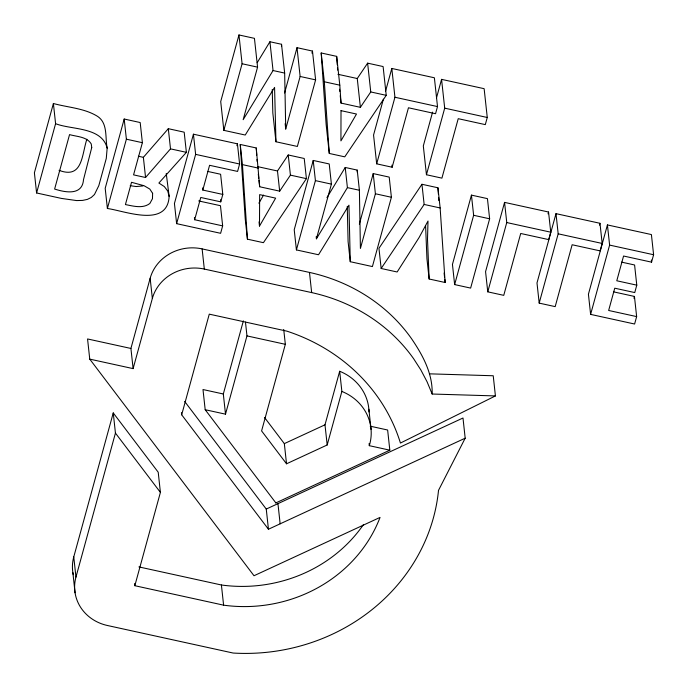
<?xml version="1.0" encoding="UTF-8"?>
<svg xmlns="http://www.w3.org/2000/svg" width="688" height="688" viewBox="0 0 688 688"><rect width="100%" height="100%" fill="white"/><g stroke="black" fill="none" stroke-linecap="round" stroke-linejoin="round"><path stroke-width="1.03" d="M259.496 226.077L259.643 194.627L275.639 198.135L259.496 226.077L259.032 221.837M107.165 148.083L106.287 158.403L98.823 185.622L94.471 194.515L91.272 197.456L87.393 199.391L82.603 200.406L76.678 200.578L61.395 198.411L36.593 192.975L34.4 172.8L53.397 103.51C68.146 107.569 84.443 108.154 97.713 116.461C108.025 123.453 105.015 137.574 107.165 148.083C101.695 126.644 71.389 129.98 55.59 123.677L53.397 103.51M169.136 196.321C167.545 228.201 124.941 210.941 107.388 208.49L105.195 188.314L124.193 119.024L140.189 122.533L142.382 142.7L133.567 174.872L145.564 177.504L170.504 148.866L168.311 128.69L184.186 132.173L186.379 152.34L158.885 183.042L164.32 186.568L167.752 191.058L169.136 196.321L166.247 173.514M36.593 192.975L55.59 123.677M86.86 139.225C81.674 154.989 82.758 179.344 59.039 170.332M107.388 208.49L126.386 139.191L124.193 119.024M73.255 574.678A43.568 40.196 -6.2 0 1 73.762 556.919L113.245 412.912L158.214 472.217L160.407 492.393L134.831 585.703L223.6 605.165A141.461 130.505 -6.2 0 0 380.051 517.402L254.001 575.744L89.655 358.998M130.918 348.455L87.557 338.952L89.75 359.127L133.111 368.622L130.918 348.455L150.156 278.279A42.785 39.474 -6.2 0 1 202.126 248.901L309.471 272.422A171.948 158.627 -6.2 0 1 411.441 338.548C422.69 355.077 432.752 373.412 432.167 394.026L495.42 395.927L493.227 375.76L429.983 373.851M222.654 225.879L194.661 219.739L200.767 197.473L220.762 201.851L222.8 194.429L202.805 190.043L209.582 165.301L237.584 171.432L239.613 164.011L237.42 143.835L193.431 134.194L174.434 203.493L176.627 223.66L220.616 233.301L222.654 225.879L220.461 205.703L198.686 200.939M465.183 438.187L268.449 529.235L266.256 509.06L462.99 418.012L465.183 438.187L438.514 490.346A190.662 175.896 -6.2 0 1 233.129 653.041L107.405 625.495A43.568 40.196 -6.2 0 1 75.955 577.094L115.438 433.079L113.245 412.912M133.111 368.622L152.349 298.446L150.156 278.279M176.627 223.66L195.624 154.37L193.431 134.194M297.01 47.678L300.131 76.471L285.726 129.017L284.66 73.083L281.53 44.281L269.92 41.744L273.05 70.537L243.165 119.686L257.57 67.149L254.44 38.347L238.96 34.959L220.71 101.549L223.832 130.342L245.238 135.037L274.572 87.419L275.957 141.762L297.362 146.458L315.611 79.868L312.481 51.067L297.01 47.678L284.583 93.009M223.832 130.342L242.09 63.752L238.96 34.959M236.913 145.693L237.42 143.835M268.449 529.235L181.684 414.795L209.272 314.149L286.913 331.16A184.805 170.495 -6.2 0 1 400.433 443.055L495.42 395.927M311.922 53.114L312.481 51.067M223.316 393.992L202.994 389.537L205.187 409.713L225.509 414.167L223.316 393.992L243.363 320.875M225.509 414.167L246.966 335.899L245.47 322.096M316.188 236.681L316.42 238.805L331.41 184.126L329.217 163.95L313.221 160.45L294.223 229.74L296.416 249.916L318.535 254.758L348.954 205.187L350.278 261.715L372.406 266.566L391.403 197.267L389.21 177.1L373.214 173.591L359.351 224.142M296.416 249.916L315.414 180.617L313.221 160.45M283.723 329.449L285.339 344.31L261.595 430.92L286.526 463.798L327.187 444.973L341.867 391.429L339.674 371.262A49.992 46.122 -6.2 0 1 369.017 411.957M383.388 99.184L373.558 135.037L376.68 163.839L392.16 167.236L408.457 107.775L435.547 113.718L437.508 106.58L434.377 77.778L391.807 68.456L385.633 90.988M376.68 163.839L394.938 97.249L391.807 68.456M373.214 173.591L375.399 193.767L360.409 248.445L359.403 190.258L357.218 170.091L345.213 167.459L326.955 197.611M327.187 444.973L324.994 424.806L339.674 371.262M432.58 112.135L423.318 145.942L426.448 174.743L441.92 178.14L458.225 118.68L485.307 124.623L487.267 117.485L484.137 88.683L441.567 79.361L436.519 97.799M426.448 174.743L444.697 108.154L441.567 79.361M471.443 195.125L452.446 264.416L454.639 284.583L470.635 288.091L489.632 218.801L487.439 198.626L471.443 195.125L473.636 215.292L454.639 284.583M504.562 202.384L485.565 271.674L487.758 291.841L503.754 295.35L520.713 233.481L548.706 239.613L550.744 232.191L548.551 212.024L504.562 202.384L506.755 222.551L487.758 291.841M548.044 213.873L548.551 212.024M555.99 213.65L536.993 282.94L539.186 303.116L555.182 306.624L572.141 244.747L600.134 250.888L602.172 243.457L599.979 223.29L555.99 213.65L558.183 233.817L539.186 303.116M599.472 225.148L599.979 223.29M636.641 316.6L608.648 310.469L614.754 288.195L634.749 292.572L636.778 285.15L616.783 280.773L623.569 256.022L651.562 262.154L653.6 254.732L651.407 234.565L607.418 224.924L588.421 294.215L590.614 314.382L634.603 324.022L636.641 316.6L634.448 296.433L613.713 291.884M590.614 314.382L609.611 245.091L607.418 224.924M633.94 298.291L634.448 296.433M258.869 203.209L263.556 195.091M316.42 238.805L347.406 187.626L345.213 167.459M257.192 62.677L269.92 41.744M279.672 191.152L277.479 170.977L288.229 154.972L304.225 158.481L306.418 178.648L263.427 242.683L247.431 239.175L245.238 219.008L240.232 144.454L256.237 147.963L259.677 186.766L279.672 191.152L290.422 175.139L288.229 154.972M421.95 184.272L378.959 248.308L381.152 268.483L397.148 271.984L419.138 237.455L428.005 221.037L427.506 239.286L429.14 279.001L445.136 282.501L440.139 207.957L437.946 187.781L421.95 184.272L424.143 204.448L381.152 268.483M360.383 107.328L357.261 78.527L367.624 63.15L383.104 66.547L386.235 95.34L344.757 156.847L329.285 153.45L326.155 124.657L321.193 52.976L336.673 56.364L339.795 85.166L341.042 103.088L360.383 107.328L370.755 91.951L367.624 63.15M145.564 177.504L143.371 157.328L168.311 128.69M286.526 463.798L284.333 443.622L324.994 424.806M275.785 502.954L389.829 450.176L387.636 430.009L370.196 426.182M142.941 185.949L136.155 186.543L130.204 185.7M337.911 74.287L357.261 78.527M242.09 63.752L257.57 67.149M273.05 70.537L284.66 73.083M300.131 76.471L315.611 79.868M321.193 52.976L324.323 81.777L339.795 85.166M370.755 91.951L386.235 95.34M394.938 97.249L437.508 106.58M444.697 108.154L487.267 117.485M257.484 166.599L277.479 170.977M126.386 139.191L142.382 142.7M170.504 148.866L186.379 152.34M195.624 154.37L239.613 164.011M240.232 144.454L242.425 164.621L258.421 168.13M290.422 175.139L306.418 178.648M315.414 180.617L331.41 184.126M347.406 187.626L359.403 190.258M375.399 193.767L391.403 197.267M424.143 204.448L440.139 207.957M473.636 215.292L489.632 218.801M506.755 222.551L550.744 232.191M558.183 233.817L602.172 243.457M609.611 245.091L653.6 254.732M138.374 156.236L143.371 157.328M207.613 171.407L220.607 174.253L222.8 194.429M621.591 262.128L634.594 264.983L636.778 285.15M152.349 298.446A42.785 39.474 -6.2 0 1 204.319 269.068L311.664 292.598A171.948 158.627 -6.2 0 1 413.634 358.723L420.875 369.981L427.067 381.78L432.167 394.026M246.966 335.899L285.339 344.31M341.867 391.429A49.992 46.122 -6.2 0 1 369.31 445.678L389.829 450.176M138.899 566.912L221.407 584.989A141.461 130.505 -6.2 0 0 363.393 524.669M264.519 417.487L284.333 443.622M205.187 409.713L275.862 502.919M184.668 401.457L266.256 509.06M115.438 433.079L160.407 492.393M651.338 260.03L651.562 262.154M444.104 272.947L444.56 277.195M444.792 279.319L445.136 282.501M429.14 279.001L426.947 258.826L425.58 225.561M391.928 165.103L392.16 167.236M339.528 89.216L339.76 91.358M340.225 95.623L341.042 103.088M368.871 409.222L371.064 429.398M350.278 261.715L348.094 241.548L347.268 206.348M369.086 443.554L369.31 445.678M309.471 272.422L311.664 292.598M285.15 123.685L285.726 129.017M275.957 141.762L272.826 112.97L272.233 89.526M258.292 174.03L258.748 178.278M258.98 180.402L259.677 186.766M277.952 503.65L280.145 523.826M220.53 199.726L220.762 201.851M202.573 187.919L202.805 190.043M202.126 248.901L204.319 269.068M194.429 217.623L194.661 219.739M221.407 584.989L223.6 605.165M181.451 412.671L181.684 414.795M134.599 583.579L134.831 585.703M73.762 556.919L75.955 577.094M72.868 572.605L75.061 592.781M336.673 56.364L337.249 64.801M337.473 67.966L337.619 70.073M324.323 81.777L329.285 153.45M437.946 187.781L438.376 194.171M438.591 197.37L438.806 200.561M256.237 147.963L256.719 155.204M256.994 159.349L257.14 161.422M242.425 164.621L247.431 239.175M281.53 44.281L281.573 46.397M357.218 170.091L357.253 172.206M341.016 110.648L340.93 140.877L356.496 114.036L341.016 110.648M152.616 193.328L152.469 198.694L149.829 203.51C142.726 208.868 133.395 206.099 125.422 204.568L131.528 182.294L144.102 185.743L149.812 189.071L152.616 193.328M91.736 147.55L83.506 179.645C82.371 195.727 65.437 192.52 54.627 189.054L69.548 134.607C76.944 136.757 86.765 136.568 91.237 143.93L91.736 147.55"/></g></svg>
